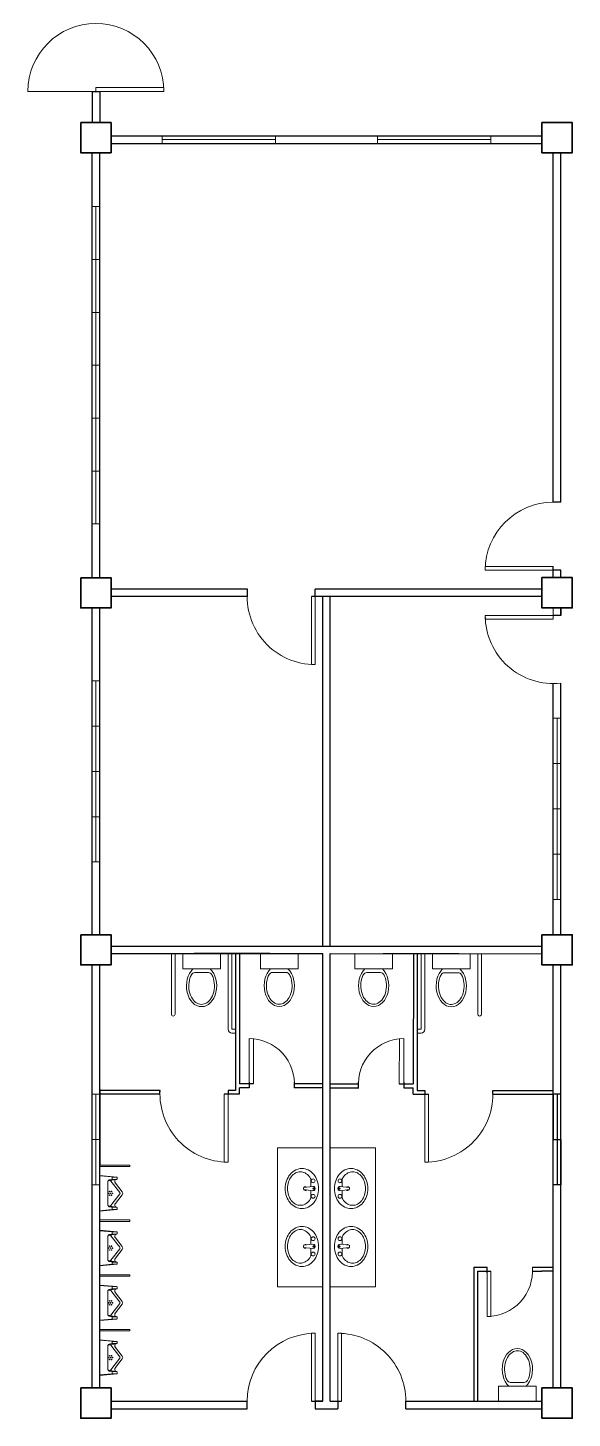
# Model space of a CAD drawing. Header units: millimetres. Extents: x 63005 to 126950, y 36019 to 74749.
# Drawn here: x 63186.16 to 63193.36, y 36882.97 to 36901.37 of the extents above; entities that cross this region are included whole.
import ezdxf

# ---------------------------------------------------------------- set-up
doc = ezdxf.new("R2010")
doc.units = ezdxf.units.MM
doc.header["$LTSCALE"] = 0.04

msp = doc.modelspace()

# ---------------------------------------------------------------- linework, layer by layer
at = {"color": 8, "lineweight": 13}
for p, q in [((63187.062, 36900.529), (63186.162, 36900.529)), ((63187.062, 36900.579), (63187.962, 36900.579)), ((63187.062, 36900.529), (63187.062, 36900.579)), ((63187.962, 36900.529), (63187.062, 36900.529)), ((63187.962, 36900.579), (63187.962, 36900.529)), ((63192.212, 36894.191), (63192.212, 36894.241)), ((63192.212, 36894.241), (63193.112, 36894.241)), ((63193.112, 36894.191), (63192.212, 36894.191)), ((63189.913, 36892.941), (63189.913, 36893.841)), ((63189.963, 36893.841), (63189.963, 36892.941)), ((63193.112, 36893.541), (63193.112, 36893.691)), ((63193.112, 36893.591), (63192.212, 36893.591)), ((63192.212, 36893.591), (63192.212, 36893.541)), ((63192.212, 36893.541), (63193.112, 36893.541)), ((63193.112, 36893.591), (63193.112, 36893.541)), ((63189.963, 36892.941), (63189.913, 36892.941)), ((63189.088, 36887.39), (63189.088, 36887.99)), ((63189.148, 36887.99), (63189.148, 36887.39)), ((63191.076, 36887.99), (63191.075, 36887.39)), ((63191.135, 36887.39), (63191.136, 36887.99)), ((63188.76, 36886.355), (63188.76, 36887.255)), ((63188.81, 36887.255), (63188.81, 36886.355)), ((63188.81, 36886.355), (63188.76, 36886.355)), ((63192.237, 36884.913), (63192.237, 36884.313)), ((63192.287, 36884.313), (63192.287, 36884.913)), ((63192.237, 36884.313), (63192.287, 36884.313)), ((63189.962, 36884.089), (63189.912, 36884.089)), ((63189.912, 36884.089), (63189.912, 36883.189)), ((63189.962, 36883.189), (63189.962, 36884.089)), ((63190.312, 36884.089), (63190.262, 36884.089)), ((63190.262, 36884.089), (63190.262, 36883.189)), ((63190.312, 36883.189), (63190.312, 36884.089))]:
    msp.add_line(p, q, dxfattribs=at)
at = {"color": 8, "lineweight": 25}
for p, q in [((63187.012, 36900.529), (63187.012, 36900.117)), ((63187.012, 36900.529), (63187.112, 36900.529)), ((63187.112, 36900.529), (63187.112, 36900.117)), ((63187.262, 36899.941), (63192.962, 36899.941)), ((63190.112, 36899.941), (63192.962, 36899.941)), ((63187.012, 36894.091), (63187.012, 36899.717)), ((63187.112, 36894.091), (63187.112, 36899.717)), ((63187.262, 36899.841), (63192.962, 36899.841)), ((63193.112, 36895.091), (63193.112, 36899.717)), ((63193.212, 36895.091), (63193.212, 36899.717)), ((63193.212, 36895.091), (63193.112, 36895.091)), ((63193.112, 36894.091), (63193.112, 36894.241)), ((63193.212, 36894.191), (63193.112, 36894.191)), ((63193.212, 36894.091), (63193.212, 36894.191)), ((63189.068, 36893.941), (63187.262, 36893.941)), ((63189.063, 36893.841), (63187.262, 36893.841)), ((63189.063, 36893.941), (63189.063, 36893.841)), ((63192.962, 36893.841), (63189.913, 36893.841)), ((63192.962, 36893.941), (63189.963, 36893.941)), ((63189.963, 36893.841), (63189.963, 36893.941)), ((63190.063, 36893.841), (63189.963, 36893.841)), ((63190.063, 36889.215), (63190.063, 36893.841)), ((63190.163, 36889.215), (63190.163, 36893.841)), ((63187.012, 36889.365), (63187.012, 36893.691)), ((63187.112, 36889.365), (63187.112, 36893.691)), ((63193.212, 36893.591), (63193.212, 36893.691)), ((63193.212, 36893.691), (63193.212, 36893.591)), ((63193.212, 36893.591), (63193.112, 36893.591)), ((63193.112, 36889.364), (63193.112, 36892.691)), ((63193.212, 36889.364), (63193.212, 36892.696)), ((63187.262, 36889.215), (63192.962, 36889.214)), ((63187.262, 36889.115), (63190.063, 36889.115)), ((63188.91, 36889.105), (63188.91, 36887.39)), ((63188.91, 36889.105), (63188.91, 36887.305)), ((63188.963, 36889.115), (63188.963, 36887.39)), ((63190.062, 36883.189), (63190.063, 36889.115)), ((63190.162, 36883.189), (63190.163, 36889.115)), ((63190.163, 36889.115), (63192.962, 36889.114)), ((63191.862, 36889.114), (63190.862, 36889.114)), ((63191.261, 36889.115), (63191.26, 36887.39)), ((63191.313, 36889.104), (63191.313, 36887.39)), ((63191.313, 36889.104), (63191.313, 36887.304)), ((63187.012, 36883.365), (63187.012, 36888.965)), ((63187.112, 36887.465), (63187.112, 36888.965)), ((63193.112, 36883.365), (63193.112, 36888.964)), ((63193.212, 36883.365), (63193.212, 36888.964)), ((63187.112, 36883.365), (63187.112, 36887.465)), ((63188.91, 36887.39), (63188.91, 36887.339)), ((63189.088, 36887.39), (63188.963, 36887.39)), ((63189.148, 36887.39), (63188.988, 36887.39)), ((63189.088, 36887.415), (63189.088, 36887.339)), ((63189.688, 36887.339), (63189.688, 36887.415)), ((63190.063, 36887.39), (63189.688, 36887.39)), ((63190.16, 36887.39), (63190.535, 36887.39)), ((63190.535, 36887.339), (63190.535, 36887.415)), ((63191.075, 36887.39), (63191.235, 36887.39)), ((63191.135, 36887.415), (63191.135, 36887.338)), ((63191.135, 36887.39), (63191.26, 36887.39)), ((63191.313, 36887.39), (63191.313, 36887.338)), ((63187.912, 36887.305), (63187.112, 36887.305)), ((63187.91, 36887.255), (63187.112, 36887.255)), ((63187.91, 36887.255), (63187.91, 36887.305)), ((63188.963, 36887.255), (63188.76, 36887.255)), ((63188.91, 36887.305), (63188.81, 36887.305)), ((63188.91, 36887.305), (63188.81, 36887.305)), ((63188.81, 36887.305), (63188.81, 36887.255)), ((63189.088, 36887.339), (63188.963, 36887.339)), ((63188.963, 36887.255), (63188.963, 36887.339)), ((63190.063, 36887.339), (63189.685, 36887.339)), ((63190.16, 36887.339), (63190.538, 36887.339)), ((63191.135, 36887.338), (63191.26, 36887.338)), ((63191.26, 36887.254), (63191.26, 36887.338)), ((63191.26, 36887.254), (63191.463, 36887.254)), ((63191.313, 36887.304), (63191.413, 36887.304)), ((63191.313, 36887.304), (63191.413, 36887.304)), ((63191.413, 36887.304), (63191.413, 36887.254)), ((63192.311, 36887.304), (63193.111, 36887.303)), ((63192.313, 36887.254), (63192.313, 36887.304)), ((63192.313, 36887.254), (63193.111, 36887.253)), ((63192.062, 36884.963), (63192.137, 36884.963)), ((63192.062, 36884.963), (63192.062, 36883.189)), ((63192.112, 36883.188), (63192.112, 36884.913)), ((63192.112, 36884.913), (63192.287, 36884.913)), ((63192.137, 36884.963), (63192.237, 36884.963)), ((63192.237, 36884.888), (63192.237, 36884.963)), ((63192.835, 36884.963), (63192.962, 36884.963)), ((63192.837, 36884.913), (63192.962, 36884.913)), ((63192.962, 36884.963), (63193.112, 36884.963)), ((63193.112, 36884.913), (63192.962, 36884.913)), ((63187.262, 36883.189), (63189.062, 36883.189)), ((63189.062, 36883.089), (63189.062, 36883.189)), ((63190.062, 36883.189), (63189.962, 36883.189)), ((63189.962, 36883.189), (63189.962, 36883.089)), ((63190.162, 36883.189), (63190.262, 36883.189)), ((63190.262, 36883.189), (63190.262, 36883.089)), ((63191.162, 36883.189), (63192.962, 36883.189)), ((63191.162, 36883.089), (63191.162, 36883.189)), ((63187.262, 36883.089), (63189.062, 36883.089)), ((63189.962, 36883.089), (63190.262, 36883.089)), ((63191.162, 36883.089), (63192.962, 36883.089))]:
    msp.add_line(p, q, dxfattribs=at)
at = {"color": 8, "lineweight": 9}
for p, q in [((63188.687, 36899.941), (63187.937, 36899.941)), ((63187.937, 36899.941), (63187.937, 36899.841)), ((63187.937, 36899.891), (63189.437, 36899.891)), ((63189.437, 36899.841), (63189.437, 36899.941)), ((63190.787, 36899.841), (63190.787, 36899.941)), ((63190.787, 36899.891), (63192.287, 36899.891)), ((63191.537, 36899.941), (63192.287, 36899.941)), ((63192.287, 36899.941), (63192.287, 36899.841)), ((63187.937, 36899.841), (63189.437, 36899.841)), ((63192.287, 36899.841), (63190.787, 36899.841)), ((63187.012, 36898.304), (63187.012, 36899.004)), ((63187.012, 36899.004), (63187.112, 36899.004)), ((63187.062, 36899.004), (63187.062, 36897.604)), ((63187.112, 36899.004), (63187.112, 36897.604)), ((63187.012, 36898.304), (63187.112, 36898.304)), ((63187.012, 36896.904), (63187.012, 36897.604)), ((63187.012, 36897.604), (63187.112, 36897.604)), ((63187.112, 36897.604), (63187.012, 36897.604)), ((63187.062, 36897.604), (63187.062, 36896.204)), ((63187.112, 36897.604), (63187.112, 36896.204)), ((63187.012, 36896.904), (63187.112, 36896.904)), ((63187.112, 36896.204), (63187.012, 36896.204)), ((63187.012, 36895.504), (63187.012, 36896.204)), ((63187.012, 36896.204), (63187.112, 36896.204)), ((63187.112, 36896.204), (63187.012, 36896.204)), ((63187.062, 36896.204), (63187.062, 36894.804)), ((63187.112, 36896.204), (63187.112, 36894.804)), ((63187.012, 36895.504), (63187.112, 36895.504)), ((63187.112, 36894.804), (63187.012, 36894.804)), ((63187.012, 36892.728), (63187.112, 36892.728)), ((63187.062, 36892.728), (63187.062, 36890.328)), ((63193.112, 36892.23), (63193.212, 36892.23)), ((63193.162, 36892.23), (63193.162, 36889.83)), ((63187.012, 36892.128), (63187.112, 36892.128)), ((63193.112, 36891.63), (63193.212, 36891.63)), ((63187.012, 36891.528), (63187.112, 36891.528)), ((63187.012, 36890.928), (63187.112, 36890.928)), ((63193.112, 36891.03), (63193.212, 36891.03)), ((63187.012, 36890.328), (63187.112, 36890.328)), ((63193.112, 36890.43), (63193.212, 36890.43)), ((63193.112, 36889.83), (63193.212, 36889.83)), ((63188.06, 36889.113), (63188.06, 36888.413)), ((63188.11, 36888.313), (63188.11, 36889.113)), ((63188.21, 36889.113), (63188.71, 36889.113)), ((63188.21, 36888.913), (63188.21, 36889.113)), ((63188.71, 36889.113), (63188.71, 36888.913)), ((63188.81, 36888.113), (63188.81, 36889.113)), ((63188.86, 36889.113), (63188.86, 36888.413)), ((63189.238, 36889.115), (63189.738, 36889.115)), ((63189.238, 36888.915), (63189.238, 36889.115)), ((63189.738, 36889.115), (63189.738, 36888.915)), ((63190.986, 36889.114), (63190.486, 36889.115)), ((63190.486, 36889.115), (63190.486, 36888.915)), ((63190.986, 36888.914), (63190.986, 36889.114)), ((63191.363, 36889.113), (63191.363, 36888.413)), ((63191.413, 36888.113), (63191.413, 36889.113)), ((63192.013, 36889.112), (63191.513, 36889.112)), ((63191.513, 36889.112), (63191.513, 36888.912)), ((63192.013, 36888.912), (63192.013, 36889.112)), ((63192.113, 36888.312), (63192.113, 36889.112)), ((63192.163, 36889.112), (63192.163, 36888.412)), ((63188.71, 36888.913), (63188.21, 36888.913)), ((63188.551, 36888.863), (63188.37, 36888.863)), ((63189.738, 36888.915), (63189.238, 36888.915)), ((63189.578, 36888.865), (63189.397, 36888.865)), ((63190.486, 36888.915), (63190.986, 36888.914)), ((63190.645, 36888.864), (63190.826, 36888.864)), ((63191.513, 36888.912), (63192.013, 36888.912)), ((63191.673, 36888.862), (63191.854, 36888.862)), ((63188.06, 36888.413), (63188.06, 36888.313)), ((63188.86, 36888.413), (63188.86, 36888.113)), ((63191.363, 36888.413), (63191.363, 36888.113)), ((63192.163, 36888.412), (63192.163, 36888.312)), ((63188.86, 36888.113), (63188.91, 36888.113)), ((63191.363, 36888.113), (63191.313, 36888.113)), ((63188.91, 36888.063), (63188.86, 36888.063)), ((63191.313, 36888.063), (63191.363, 36888.063)), ((63187.112, 36887.255), (63187.012, 36887.255)), ((63187.012, 36887.255), (63187.012, 36886.655)), ((63187.062, 36887.255), (63187.062, 36886.055)), ((63187.012, 36886.655), (63187.112, 36886.655)), ((63187.112, 36886.655), (63187.112, 36886.055)), ((63187.112, 36886.169), (63187.112, 36886.174)), ((63187.112, 36885.715), (63187.112, 36886.169)), ((63187.112, 36886.028), (63187.112, 36886.098)), ((63187.115, 36886.177), (63187.337, 36886.157)), ((63187.115, 36886.172), (63187.272, 36886.158)), ((63187.222, 36885.784), (63187.222, 36886.101)), ((63187.24, 36886.112), (63187.224, 36886.109)), ((63187.238, 36886.12), (63187.273, 36886.127)), ((63187.24, 36886.112), (63187.329, 36886.126)), ((63187.379, 36885.952), (63187.259, 36886.105)), ((63187.274, 36886.157), (63187.337, 36886.157)), ((63187.337, 36886.127), (63187.275, 36886.127)), ((63187.277, 36886.153), (63187.277, 36886.132)), ((63187.312, 36886.106), (63187.312, 36886.102)), ((63187.329, 36886.126), (63187.337, 36886.127)), ((63187.342, 36886.152), (63187.342, 36886.132)), ((63187.112, 36886.055), (63187.012, 36886.055)), ((63187.379, 36885.933), (63187.259, 36885.78)), ((63187.321, 36886.076), (63187.411, 36885.961)), ((63187.321, 36885.809), (63187.411, 36885.924)), ((63189.81, 36886.02), (63189.932, 36886.033)), ((63189.81, 36885.991), (63189.932, 36885.977)), ((63190.414, 36886.02), (63190.293, 36886.033)), ((63190.414, 36885.991), (63190.293, 36885.977)), ((63187.112, 36885.715), (63187.112, 36885.71)), ((63187.115, 36885.712), (63187.272, 36885.727)), ((63187.115, 36885.707), (63187.337, 36885.727)), ((63187.24, 36885.773), (63187.224, 36885.776)), ((63187.238, 36885.764), (63187.273, 36885.758)), ((63187.24, 36885.773), (63187.329, 36885.759)), ((63187.274, 36885.727), (63187.337, 36885.727)), ((63187.337, 36885.757), (63187.275, 36885.757)), ((63187.277, 36885.732), (63187.277, 36885.753)), ((63187.312, 36885.779), (63187.312, 36885.783)), ((63187.329, 36885.759), (63187.337, 36885.757)), ((63187.342, 36885.732), (63187.342, 36885.752)), ((63187.112, 36885.444), (63187.112, 36885.449)), ((63187.112, 36885.444), (63187.112, 36884.99)), ((63187.115, 36885.452), (63187.337, 36885.432)), ((63187.115, 36885.447), (63187.272, 36885.433)), ((63187.222, 36885.376), (63187.222, 36885.059)), ((63187.24, 36885.387), (63187.224, 36885.384)), ((63187.238, 36885.395), (63187.273, 36885.402)), ((63187.24, 36885.387), (63187.329, 36885.401)), ((63187.379, 36885.227), (63187.259, 36885.38)), ((63187.274, 36885.432), (63187.337, 36885.432)), ((63187.337, 36885.402), (63187.275, 36885.402)), ((63187.277, 36885.428), (63187.277, 36885.407)), ((63187.312, 36885.381), (63187.312, 36885.377)), ((63187.321, 36885.351), (63187.411, 36885.236)), ((63187.329, 36885.401), (63187.337, 36885.402)), ((63187.342, 36885.427), (63187.342, 36885.407)), ((63187.379, 36885.208), (63187.259, 36885.055)), ((63187.321, 36885.084), (63187.411, 36885.199)), ((63189.81, 36885.254), (63189.932, 36885.267)), ((63189.81, 36885.225), (63189.932, 36885.211)), ((63190.414, 36885.254), (63190.293, 36885.267)), ((63190.414, 36885.225), (63190.293, 36885.211)), ((63187.112, 36885.131), (63187.112, 36885.061)), ((63187.112, 36884.99), (63187.112, 36884.985)), ((63187.115, 36884.987), (63187.272, 36885.002)), ((63187.115, 36884.982), (63187.337, 36885.002)), ((63187.24, 36885.048), (63187.224, 36885.051)), ((63187.238, 36885.039), (63187.273, 36885.033)), ((63187.24, 36885.048), (63187.329, 36885.034)), ((63187.274, 36885.002), (63187.337, 36885.002)), ((63187.337, 36885.032), (63187.275, 36885.032)), ((63187.277, 36885.007), (63187.277, 36885.028)), ((63187.312, 36885.054), (63187.312, 36885.058)), ((63187.329, 36885.034), (63187.337, 36885.032)), ((63187.342, 36885.007), (63187.342, 36885.027)), ((63187.112, 36884.719), (63187.112, 36884.724)), ((63187.112, 36884.719), (63187.112, 36884.265)), ((63187.115, 36884.727), (63187.337, 36884.707)), ((63187.115, 36884.722), (63187.272, 36884.708)), ((63187.222, 36884.651), (63187.222, 36884.334)), ((63187.24, 36884.662), (63187.224, 36884.659)), ((63187.238, 36884.67), (63187.273, 36884.677)), ((63187.24, 36884.662), (63187.329, 36884.676)), ((63187.379, 36884.502), (63187.259, 36884.655)), ((63187.274, 36884.707), (63187.337, 36884.707)), ((63187.337, 36884.677), (63187.275, 36884.677)), ((63187.277, 36884.703), (63187.277, 36884.682)), ((63187.312, 36884.656), (63187.312, 36884.652)), ((63187.321, 36884.626), (63187.411, 36884.511)), ((63187.329, 36884.676), (63187.337, 36884.677)), ((63187.342, 36884.702), (63187.342, 36884.682)), ((63187.379, 36884.483), (63187.259, 36884.33)), ((63187.321, 36884.359), (63187.411, 36884.474)), ((63187.112, 36884.406), (63187.112, 36884.336)), ((63187.112, 36884.265), (63187.112, 36884.26)), ((63187.115, 36884.262), (63187.272, 36884.277)), ((63187.115, 36884.257), (63187.337, 36884.277)), ((63187.24, 36884.323), (63187.224, 36884.326)), ((63187.238, 36884.314), (63187.273, 36884.308)), ((63187.24, 36884.323), (63187.329, 36884.309)), ((63187.274, 36884.277), (63187.337, 36884.277)), ((63187.337, 36884.307), (63187.275, 36884.307)), ((63187.277, 36884.282), (63187.277, 36884.303)), ((63187.312, 36884.329), (63187.312, 36884.333)), ((63187.329, 36884.309), (63187.337, 36884.307)), ((63187.342, 36884.282), (63187.342, 36884.302)), ((63187.112, 36883.994), (63187.112, 36883.999)), ((63187.112, 36883.994), (63187.112, 36883.54)), ((63187.115, 36884.002), (63187.337, 36883.982)), ((63187.115, 36883.997), (63187.272, 36883.983)), ((63187.222, 36883.926), (63187.222, 36883.609)), ((63187.24, 36883.937), (63187.224, 36883.934)), ((63187.238, 36883.945), (63187.273, 36883.952)), ((63187.24, 36883.937), (63187.329, 36883.951)), ((63187.379, 36883.777), (63187.259, 36883.93)), ((63187.274, 36883.982), (63187.337, 36883.982)), ((63187.337, 36883.952), (63187.275, 36883.952)), ((63187.277, 36883.978), (63187.277, 36883.957)), ((63187.312, 36883.931), (63187.312, 36883.927)), ((63187.321, 36883.901), (63187.411, 36883.786)), ((63187.329, 36883.951), (63187.337, 36883.952)), ((63187.342, 36883.977), (63187.342, 36883.957)), ((63187.379, 36883.758), (63187.259, 36883.605)), ((63187.321, 36883.634), (63187.411, 36883.749)), ((63187.112, 36883.681), (63187.112, 36883.611)), ((63187.112, 36883.54), (63187.112, 36883.535)), ((63187.115, 36883.537), (63187.272, 36883.552)), ((63187.115, 36883.532), (63187.337, 36883.552)), ((63187.24, 36883.598), (63187.224, 36883.601)), ((63187.238, 36883.589), (63187.273, 36883.583)), ((63187.24, 36883.598), (63187.329, 36883.584)), ((63187.274, 36883.552), (63187.337, 36883.552)), ((63187.337, 36883.582), (63187.275, 36883.582)), ((63187.277, 36883.557), (63187.277, 36883.578)), ((63187.312, 36883.604), (63187.312, 36883.608)), ((63187.329, 36883.584), (63187.337, 36883.582)), ((63187.342, 36883.557), (63187.342, 36883.577)), ((63192.387, 36883.189), (63192.387, 36883.389)), ((63192.387, 36883.389), (63192.887, 36883.389)), ((63192.546, 36883.439), (63192.727, 36883.439)), ((63192.887, 36883.389), (63192.887, 36883.189)), ((63192.887, 36883.189), (63192.387, 36883.189))]:
    msp.add_line(p, q, dxfattribs=at)
at = {"color": 8, "lineweight": -2}
for p, q in [((63193.212, 36894.091), (63193.212, 36894.191)), ((63189.068, 36893.941), (63189.063, 36893.941)), ((63189.362, 36889.115), (63188.362, 36889.115)), ((63187.112, 36887.315), (63187.112, 36886.315)), ((63193.212, 36887.255), (63193.112, 36887.255)), ((63193.112, 36887.255), (63193.112, 36886.655)), ((63193.162, 36887.255), (63193.162, 36886.055)), ((63193.112, 36886.655), (63193.212, 36886.655)), ((63193.212, 36886.655), (63193.212, 36886.055)), ((63193.212, 36886.055), (63193.112, 36886.055)), ((63189.912, 36883.189), (63190.062, 36883.189)), ((63190.162, 36883.189), (63190.312, 36883.189))]:
    msp.add_line(p, q, dxfattribs=at)
at = {"color": 8, "lineweight": 20}
for p, q in [((63191.413, 36887.254), (63191.412, 36886.354)), ((63191.462, 36886.354), (63191.463, 36887.254))]:
    msp.add_line(p, q, dxfattribs=at)
at = {"color": 8, "lineweight": 35}
for points in [[(63186.862, 36900.117), (63187.262, 36900.117), (63187.262, 36899.717), (63186.862, 36899.717)], [(63192.962, 36900.117), (63193.362, 36900.117), (63193.362, 36899.717), (63192.962, 36899.717)], [(63186.862, 36894.091), (63187.262, 36894.091), (63187.262, 36893.691), (63186.862, 36893.691)], [(63192.962, 36894.092), (63193.362, 36894.092), (63193.362, 36893.692), (63192.962, 36893.692)], [(63186.862, 36889.365), (63187.262, 36889.365), (63187.262, 36888.965), (63186.862, 36888.965)], [(63192.962, 36889.365), (63193.362, 36889.365), (63193.362, 36888.965), (63192.962, 36888.965)], [(63186.862, 36883.365), (63187.262, 36883.365), (63187.262, 36882.965), (63186.862, 36882.965)], [(63192.962, 36883.365), (63193.362, 36883.365), (63193.362, 36882.965), (63192.962, 36882.965)]]:
    msp.add_lwpolyline(points, close=True, dxfattribs=at)
at = {"color": 8, "lineweight": 9}
for points in [[(63187.937, 36899.941), (63189.437, 36899.941), (63189.437, 36899.841), (63187.937, 36899.841)], [(63190.787, 36899.941), (63192.287, 36899.941), (63192.287, 36899.841), (63190.787, 36899.841)], [(63187.012, 36899.004), (63187.112, 36899.004), (63187.112, 36894.804), (63187.012, 36894.804)], [(63187.012, 36892.728), (63187.112, 36892.728), (63187.112, 36890.328), (63187.012, 36890.328)], [(63193.112, 36892.23), (63193.212, 36892.23), (63193.212, 36889.83), (63193.112, 36889.83)], [(63187.112, 36886.055), (63187.012, 36886.055), (63187.012, 36887.255), (63187.112, 36887.255)], [(63193.111, 36887.253), (63193.212, 36887.253), (63193.212, 36886.055), (63193.111, 36886.055)], [(63187.512, 36886.315), (63187.512, 36886.295), (63187.112, 36886.295), (63187.112, 36886.315)], [(63187.512, 36885.59), (63187.512, 36885.57), (63187.112, 36885.57), (63187.112, 36885.59)], [(63187.512, 36884.865), (63187.512, 36884.845), (63187.112, 36884.845), (63187.112, 36884.865)], [(63187.512, 36884.14), (63187.512, 36884.12), (63187.112, 36884.12), (63187.112, 36884.14)]]:
    msp.add_lwpolyline(points, close=True, dxfattribs=at)
at = {"color": 8, "lineweight": 9, "ltscale": 0.4}
for points in [[(63190.062, 36886.542), (63190.062, 36884.702), (63189.462, 36884.702), (63189.462, 36886.542)], [(63190.162, 36886.542), (63190.162, 36884.702), (63190.762, 36884.702), (63190.762, 36886.542)]]:
    msp.add_lwpolyline(points, close=True, dxfattribs=at)
at = {"color": 8, "lineweight": 9}
for points in [[(63189.787, 36886.27, 0.11576), (63189.705, 36886.251, 0.104047), (63189.631, 36886.192, 0.090875), (63189.583, 36886.108, 0.083344), (63189.566, 36886.005, 0.083344), (63189.583, 36885.902, 0.090875), (63189.631, 36885.818, 0.104047), (63189.705, 36885.759, 0.11576), (63189.787, 36885.74, 0.11576), (63189.87, 36885.759, 0.104047), (63189.943, 36885.818, 0.090875), (63189.991, 36885.902, 0.083344), (63190.008, 36886.005, 0.083344), (63189.991, 36886.108, 0.090875), (63189.943, 36886.192, 0.104047), (63189.87, 36886.251, 0.11576)], [(63190.438, 36886.27, -0.11576), (63190.52, 36886.251, -0.104047), (63190.594, 36886.192, -0.090875), (63190.641, 36886.108, -0.083344), (63190.659, 36886.005, -0.083344), (63190.641, 36885.902, -0.090875), (63190.594, 36885.818, -0.104047), (63190.52, 36885.759, -0.11576), (63190.438, 36885.74, -0.11576), (63190.355, 36885.759, -0.104047), (63190.281, 36885.818, -0.090875), (63190.234, 36885.902, -0.083344), (63190.217, 36886.005, -0.083344), (63190.234, 36886.108, -0.090875), (63190.281, 36886.192, -0.104047), (63190.355, 36886.251, -0.11576)], [(63189.787, 36884.974, -0.11576), (63189.705, 36884.993, -0.104047), (63189.631, 36885.052, -0.090875), (63189.583, 36885.136, -0.083344), (63189.566, 36885.239, -0.083344), (63189.583, 36885.343, -0.090875), (63189.631, 36885.427, -0.104047), (63189.705, 36885.485, -0.11576), (63189.787, 36885.504, -0.11576), (63189.87, 36885.485, -0.104047), (63189.943, 36885.427, -0.090875), (63189.991, 36885.343, -0.083344), (63190.008, 36885.239, -0.083344), (63189.991, 36885.136, -0.090875), (63189.943, 36885.052, -0.104047), (63189.87, 36884.993, -0.11576)], [(63190.438, 36884.974, 0.11576), (63190.52, 36884.993, 0.104047), (63190.594, 36885.052, 0.090875), (63190.641, 36885.136, 0.083344), (63190.659, 36885.239, 0.083344), (63190.641, 36885.343, 0.090875), (63190.594, 36885.427, 0.104047), (63190.52, 36885.485, 0.11576), (63190.438, 36885.504, 0.11576), (63190.355, 36885.485, 0.104047), (63190.281, 36885.427, 0.090875), (63190.234, 36885.343, 0.083344), (63190.217, 36885.239, 0.083344), (63190.234, 36885.136, 0.090875), (63190.281, 36885.052, 0.104047), (63190.355, 36884.993, 0.11576)]]:
    msp.add_lwpolyline(points, format="xyb", close=True, dxfattribs=at)
for points in [[(63189.766, 36886.228, 0.124838), (63189.704, 36886.212, 0.105788), (63189.646, 36886.162, 0.086697), (63189.61, 36886.093, 0.076776), (63189.596, 36886.005, 0.076776), (63189.61, 36885.917, 0.086697), (63189.646, 36885.848, 0.105788), (63189.704, 36885.798, 0.124838), (63189.766, 36885.783, 0.124838), (63189.829, 36885.798, 0.105788), (63189.886, 36885.848, 0.040067), (63189.906, 36885.878), (63189.906, 36885.981, 0.040067)], [(63189.906, 36886.029), (63189.906, 36886.132, 0.040067), (63189.886, 36886.162, 0.105788), (63189.829, 36886.212, 0.124838), (63189.766, 36886.228, 0.124838)], [(63190.459, 36886.228, -0.124838), (63190.521, 36886.212, -0.105788), (63190.579, 36886.162, -0.086697), (63190.615, 36886.093, -0.076776), (63190.629, 36886.005, -0.076776), (63190.615, 36885.917, -0.086697), (63190.579, 36885.848, -0.105788), (63190.521, 36885.798, -0.124838), (63190.459, 36885.783, -0.124838), (63190.396, 36885.798, -0.105788), (63190.338, 36885.848, -0.040067), (63190.319, 36885.878), (63190.319, 36885.981, -0.040067)], [(63190.319, 36886.029), (63190.319, 36886.132, -0.040067), (63190.338, 36886.162, -0.105788), (63190.396, 36886.212, -0.124838), (63190.459, 36886.228, -0.124838)], [(63189.766, 36885.017, -0.124838), (63189.704, 36885.033, -0.105788), (63189.646, 36885.082, -0.086697), (63189.61, 36885.152, -0.076776), (63189.596, 36885.239, -0.076776), (63189.61, 36885.327, -0.086697), (63189.646, 36885.396, -0.105788), (63189.704, 36885.446, -0.124838), (63189.766, 36885.462, -0.124838), (63189.829, 36885.446, -0.105788), (63189.886, 36885.396, -0.040067), (63189.906, 36885.366), (63189.906, 36885.264, -0.040067)], [(63190.459, 36885.017, 0.124838), (63190.521, 36885.032, 0.105788), (63190.579, 36885.082, 0.086697), (63190.615, 36885.152, 0.076776), (63190.629, 36885.239, 0.076776), (63190.615, 36885.327, 0.086697), (63190.579, 36885.396, 0.105788), (63190.521, 36885.446, 0.124838), (63190.459, 36885.462, 0.124838), (63190.396, 36885.446, 0.105788), (63190.338, 36885.396, 0.040067), (63190.319, 36885.366), (63190.319, 36885.264, 0.040067)], [(63189.906, 36885.215), (63189.906, 36885.113, -0.040067), (63189.886, 36885.082, -0.105788), (63189.829, 36885.033, -0.124838), (63189.766, 36885.017, -0.124838)], [(63190.319, 36885.215), (63190.319, 36885.113, 0.040067), (63190.338, 36885.082, 0.105788), (63190.396, 36885.032, 0.124838), (63190.459, 36885.017, 0.124838)]]:
    msp.add_lwpolyline(points, format="xyb", dxfattribs=at)
for centre, radius in [((63189.935, 36886.107), 0.0255), ((63190.29, 36886.107), 0.0255), ((63187.232, 36885.942), 0.004), ((63187.244, 36885.967), 0.004), ((63187.244, 36885.917), 0.004), ((63187.257, 36885.942), 0.004), ((63187.269, 36885.967), 0.004), ((63187.269, 36885.917), 0.004), ((63187.282, 36885.942), 0.004), ((63189.935, 36885.903), 0.0255), ((63189.942, 36886.005), 0.0095), ((63190.29, 36885.903), 0.0255), ((63190.283, 36886.005), 0.0095), ((63189.935, 36885.341), 0.0255), ((63190.29, 36885.341), 0.0255), ((63187.232, 36885.217), 0.004), ((63187.244, 36885.242), 0.004), ((63187.244, 36885.192), 0.004), ((63187.257, 36885.217), 0.004), ((63187.269, 36885.242), 0.004), ((63187.269, 36885.192), 0.004), ((63187.282, 36885.217), 0.004), ((63189.935, 36885.138), 0.0255), ((63189.942, 36885.239), 0.0095), ((63190.29, 36885.138), 0.0255), ((63190.283, 36885.239), 0.0095), ((63187.232, 36884.492), 0.004), ((63187.244, 36884.517), 0.004), ((63187.244, 36884.467), 0.004), ((63187.257, 36884.492), 0.004), ((63187.269, 36884.517), 0.004), ((63187.269, 36884.467), 0.004), ((63187.282, 36884.492), 0.004), ((63187.232, 36883.767), 0.004), ((63187.244, 36883.792), 0.004), ((63187.244, 36883.742), 0.004), ((63187.257, 36883.767), 0.004), ((63187.269, 36883.792), 0.004), ((63187.269, 36883.742), 0.004), ((63187.282, 36883.767), 0.004)]:
    msp.add_circle(centre, radius, dxfattribs=at)
at = {"color": 8, "lineweight": 13}
for centre, radius, start, end in [((63187.062, 36900.529), 0.9, 0, 180), ((63193.112, 36894.191), 0.9, 90.0002, 180.0002), ((63189.963, 36893.841), 0.9, 173.6208, 270.0002), ((63193.112, 36893.591), 0.9, 180.0002, 276.3796), ((63189.088, 36887.39), 0.6, 355.0883, 90.0002), ((63191.135, 36887.39), 0.6, 89.9792, 184.8911), ((63188.81, 36887.255), 0.9, 176.8154, 270), ((63192.237, 36884.913), 0.6, 270.0002, 4.7804), ((63189.962, 36883.189), 0.9, 90.0002, 180.0002), ((63190.262, 36883.189), 0.9, 0.0002, 90.0002)]:
    msp.add_arc(centre, radius, start, end, dxfattribs=at)
at = {"color": 8, "lineweight": 9}
for centre, radius, start, end in [((63188.37, 36888.813), 0.05, 90, 151.9916), ((63188.551, 36888.813), 0.05, 28.1501, 90), ((63189.397, 36888.815), 0.05, 90.0002, 151.9918), ((63189.578, 36888.815), 0.05, 28.1502, 90.0002), ((63190.645, 36888.814), 0.05, 89.9792, 151.8291), ((63190.826, 36888.814), 0.05, 27.9875, 89.9792), ((63191.673, 36888.812), 0.05, 89.9793, 151.8293), ((63191.854, 36888.812), 0.05, 27.9877, 89.9793), ((63188.085, 36888.313), 0.025, 180, 0), ((63192.138, 36888.312), 0.025, 179.9793, 359.9793), ((63188.86, 36888.113), 0.05, 180, 270), ((63191.363, 36888.113), 0.05, 269.9793, 359.9793), ((63187.115, 36886.174), 0.003, 86.1861, 180.0002), ((63187.115, 36886.169), 0.003, 86.532, 180.0002), ((63187.242, 36886.101), 0.02, 100.305, 180.0002), ((63187.244, 36886.092), 0.02, 39.3164, 99.2903), ((63187.272, 36886.153), 0.005, 0.0002, 86.532), ((63187.272, 36886.132), 0.005, 280.305, 0.0002), ((63187.332, 36886.106), 0.02, 99.2903, 180.0002), ((63187.352, 36886.102), 0.04, 180.0002, 219.3164), ((63187.337, 36886.152), 0.005, 0.0002, 90.0002), ((63187.337, 36886.132), 0.005, 270.0002, 0.0002), ((63187.219, 36885.967), 0.004, 305.6756, 54.3248), ((63187.219, 36885.917), 0.004, 305.6756, 54.3248), ((63187.367, 36885.942), 0.015, 320.6839, 39.3164), ((63187.387, 36885.942), 0.03, 322.8155, 37.1849), ((63189.833, 36886.005), 0.025, 161.3795, 198.6209), ((63189.904, 36886.005), 0.0948, 171.2028, 188.7976), ((63189.833, 36886.005), 0.025, 48.798, 143.6934), ((63189.833, 36886.005), 0.025, 216.307, 311.2024), ((63189.935, 36886.005), 0.028, 263.7547, 96.2457), ((63190.29, 36886.005), 0.028, 83.7547, 276.2457), ((63190.392, 36886.005), 0.025, 36.307, 131.2024), ((63190.392, 36886.005), 0.025, 228.798, 323.6934), ((63190.321, 36886.005), 0.0948, 351.2028, 8.7976), ((63190.392, 36886.005), 0.025, 341.3795, 18.6209), ((63187.115, 36885.715), 0.003, 180.0002, 273.4684), ((63187.242, 36885.784), 0.02, 180.0002, 259.6953), ((63187.244, 36885.793), 0.02, 260.71, 320.6839), ((63187.272, 36885.732), 0.005, 273.4684, 0.0002), ((63187.272, 36885.753), 0.005, 0.0002, 79.6953), ((63187.352, 36885.783), 0.04, 140.6839, 180.0002), ((63187.332, 36885.779), 0.02, 180.0002, 260.71), ((63187.337, 36885.752), 0.005, 0.0002, 90.0002), ((63187.337, 36885.732), 0.005, 270.0002, 0.0002), ((63187.115, 36885.71), 0.003, 180.0002, 273.8143), ((63187.115, 36885.449), 0.003, 86.1861, 180.0002), ((63187.115, 36885.444), 0.003, 86.532, 180.0002), ((63187.242, 36885.376), 0.02, 100.305, 180.0002), ((63187.244, 36885.367), 0.02, 39.3164, 99.2903), ((63187.272, 36885.428), 0.005, 0.0002, 86.532), ((63187.272, 36885.407), 0.005, 280.305, 0.0002), ((63187.332, 36885.381), 0.02, 99.2903, 180.0002), ((63187.352, 36885.377), 0.04, 180.0002, 219.3164), ((63187.337, 36885.427), 0.005, 0.0002, 90.0002), ((63187.337, 36885.407), 0.005, 270.0002, 0.0002), ((63187.219, 36885.242), 0.004, 305.6756, 54.3248), ((63187.219, 36885.192), 0.004, 305.6756, 54.3248), ((63187.367, 36885.217), 0.015, 320.6839, 39.3164), ((63187.387, 36885.217), 0.03, 322.8155, 37.1849), ((63189.833, 36885.239), 0.025, 161.3795, 198.6209), ((63189.904, 36885.239), 0.0948, 171.2028, 188.7976), ((63189.833, 36885.239), 0.025, 48.798, 143.6934), ((63189.833, 36885.239), 0.025, 216.307, 311.2024), ((63189.935, 36885.239), 0.028, 263.7547, 96.2457), ((63190.29, 36885.239), 0.028, 83.7547, 276.2457), ((63190.392, 36885.239), 0.025, 36.307, 131.2024), ((63190.392, 36885.239), 0.025, 228.798, 323.6934), ((63190.321, 36885.239), 0.0948, 351.2028, 8.7976), ((63190.392, 36885.239), 0.025, 341.3795, 18.6209), ((63187.115, 36884.99), 0.003, 180.0002, 273.4684), ((63187.115, 36884.985), 0.003, 180.0002, 273.8143), ((63187.242, 36885.059), 0.02, 180.0002, 259.6953), ((63187.244, 36885.068), 0.02, 260.71, 320.6839), ((63187.272, 36885.007), 0.005, 273.4684, 0.0002), ((63187.272, 36885.028), 0.005, 0.0002, 79.6953), ((63187.352, 36885.058), 0.04, 140.6839, 180.0002), ((63187.332, 36885.054), 0.02, 180.0002, 260.71), ((63187.337, 36885.027), 0.005, 0.0002, 90.0002), ((63187.337, 36885.007), 0.005, 270.0002, 0.0002), ((63187.115, 36884.724), 0.003, 86.1861, 180.0002), ((63187.115, 36884.719), 0.003, 86.532, 180.0002), ((63187.242, 36884.651), 0.02, 100.305, 180.0002), ((63187.244, 36884.642), 0.02, 39.3164, 99.2903), ((63187.272, 36884.703), 0.005, 0.0002, 86.532), ((63187.272, 36884.682), 0.005, 280.305, 0.0002), ((63187.332, 36884.656), 0.02, 99.2903, 180.0002), ((63187.352, 36884.652), 0.04, 180.0002, 219.3164), ((63187.337, 36884.702), 0.005, 0.0002, 90.0002), ((63187.337, 36884.682), 0.005, 270.0002, 0.0002), ((63187.219, 36884.517), 0.004, 305.6756, 54.3248), ((63187.219, 36884.467), 0.004, 305.6756, 54.3248), ((63187.367, 36884.492), 0.015, 320.6839, 39.3164), ((63187.387, 36884.492), 0.03, 322.8155, 37.1849), ((63187.115, 36884.265), 0.003, 180.0002, 273.4684), ((63187.115, 36884.26), 0.003, 180.0002, 273.8143), ((63187.242, 36884.334), 0.02, 180.0002, 259.6953), ((63187.244, 36884.343), 0.02, 260.71, 320.6839), ((63187.272, 36884.282), 0.005, 273.4684, 0.0002), ((63187.272, 36884.303), 0.005, 0.0002, 79.6953), ((63187.352, 36884.333), 0.04, 140.6839, 180.0002), ((63187.332, 36884.329), 0.02, 180.0002, 260.71), ((63187.337, 36884.302), 0.005, 0.0002, 90.0002), ((63187.337, 36884.282), 0.005, 270.0002, 0.0002), ((63187.115, 36883.999), 0.003, 86.1861, 180.0002), ((63187.115, 36883.994), 0.003, 86.532, 180.0002), ((63187.242, 36883.926), 0.02, 100.305, 180.0002), ((63187.244, 36883.917), 0.02, 39.3164, 99.2903), ((63187.272, 36883.978), 0.005, 0.0002, 86.532), ((63187.272, 36883.957), 0.005, 280.305, 0.0002), ((63187.332, 36883.931), 0.02, 99.2903, 180.0002), ((63187.352, 36883.927), 0.04, 180.0002, 219.3164), ((63187.337, 36883.977), 0.005, 0.0002, 90.0002), ((63187.337, 36883.957), 0.005, 270.0002, 0.0002), ((63187.219, 36883.792), 0.004, 305.6756, 54.3248), ((63187.219, 36883.742), 0.004, 305.6756, 54.3248), ((63187.367, 36883.767), 0.015, 320.6839, 39.3164), ((63187.387, 36883.767), 0.03, 322.8155, 37.1849), ((63187.115, 36883.54), 0.003, 180.0002, 273.4684), ((63187.115, 36883.535), 0.003, 180.0002, 273.8143), ((63187.242, 36883.609), 0.02, 180.0002, 259.6953), ((63187.244, 36883.618), 0.02, 260.71, 320.6839), ((63187.272, 36883.557), 0.005, 273.4684, 0.0002), ((63187.272, 36883.578), 0.005, 0.0002, 79.6953), ((63187.352, 36883.608), 0.04, 140.6839, 180.0002), ((63187.332, 36883.604), 0.02, 180.0002, 260.71), ((63187.337, 36883.577), 0.005, 0.0002, 90.0002), ((63187.337, 36883.557), 0.005, 270.0002, 0.0002), ((63192.546, 36883.489), 0.05, 208.1502, 270.0002), ((63192.727, 36883.489), 0.05, 270.0002, 331.9918)]:
    msp.add_arc(centre, radius, start, end, dxfattribs=at)
at = {"color": 8, "lineweight": 20}
msp.add_arc((63191.413, 36887.254), 0.9, 269.9793, 3.1639, dxfattribs=at)
at = {"color": 8, "lineweight": 9, "extrusion": (0, 0, -1)}
for centre, major_axis in [((63188.46, 36888.688), (0, 0.275)), ((63189.488, 36888.69), (0, 0.275)), ((63192.637, 36883.614), (0, -0.275))]:
    msp.add_ellipse(centre, major_axis=major_axis, ratio=0.727273, start_param=0.612555, end_param=5.670631, dxfattribs=at)
at = {"color": 8, "lineweight": 9}
for centre in [(63190.736, 36888.689), (63191.763, 36888.687)]:
    msp.add_ellipse(centre, major_axis=(0, 0.275), ratio=0.727273, start_param=0.612555, end_param=5.670631, dxfattribs=at)
for points in [[(63188.595, 36888.837), (63188.604, 36888.82), (63188.611, 36888.802), (63188.638, 36888.711), (63188.633, 36888.624), (63188.575, 36888.492), (63188.525, 36888.451), (63188.427, 36888.437), (63188.375, 36888.463), (63188.301, 36888.574), (63188.283, 36888.658), (63188.299, 36888.772), (63188.31, 36888.807), (63188.326, 36888.836)], [(63189.622, 36888.838), (63189.631, 36888.822), (63189.638, 36888.804), (63189.665, 36888.713), (63189.66, 36888.625), (63189.602, 36888.494), (63189.552, 36888.452), (63189.454, 36888.439), (63189.402, 36888.465), (63189.328, 36888.576), (63189.31, 36888.66), (63189.326, 36888.774), (63189.337, 36888.809), (63189.353, 36888.838)], [(63190.601, 36888.838), (63190.592, 36888.822), (63190.585, 36888.804), (63190.558, 36888.712), (63190.563, 36888.625), (63190.621, 36888.494), (63190.671, 36888.452), (63190.769, 36888.439), (63190.821, 36888.465), (63190.895, 36888.576), (63190.913, 36888.66), (63190.898, 36888.773), (63190.886, 36888.808), (63190.87, 36888.838)], [(63191.629, 36888.836), (63191.62, 36888.82), (63191.612, 36888.802), (63191.585, 36888.71), (63191.591, 36888.623), (63191.648, 36888.492), (63191.698, 36888.45), (63191.796, 36888.437), (63191.849, 36888.463), (63191.923, 36888.574), (63191.941, 36888.658), (63191.925, 36888.771), (63191.914, 36888.806), (63191.898, 36888.836)], [(63192.502, 36883.465), (63192.493, 36883.482), (63192.486, 36883.5), (63192.459, 36883.591), (63192.464, 36883.678), (63192.522, 36883.81), (63192.572, 36883.851), (63192.67, 36883.864), (63192.722, 36883.839), (63192.796, 36883.727), (63192.814, 36883.644), (63192.799, 36883.53), (63192.787, 36883.495), (63192.771, 36883.465)]]:
    msp.add_open_spline(points, degree=3, knots=[0.937253, 0.937253, 0.937253, 0.937253, 1.185372, 1.185372, 2.113864, 2.113864, 3.042356, 3.042356, 3.970847, 3.970847, 4.899339, 4.899339, 5.346062, 5.346062, 5.346062, 5.346062], dxfattribs=at)
for p in [(63187.112, 36885.942), (63187.112, 36885.217), (63187.112, 36884.492), (63187.112, 36883.767)]:
    msp.add_point(p, dxfattribs=at)

doc.saveas('drawing.dxf')
